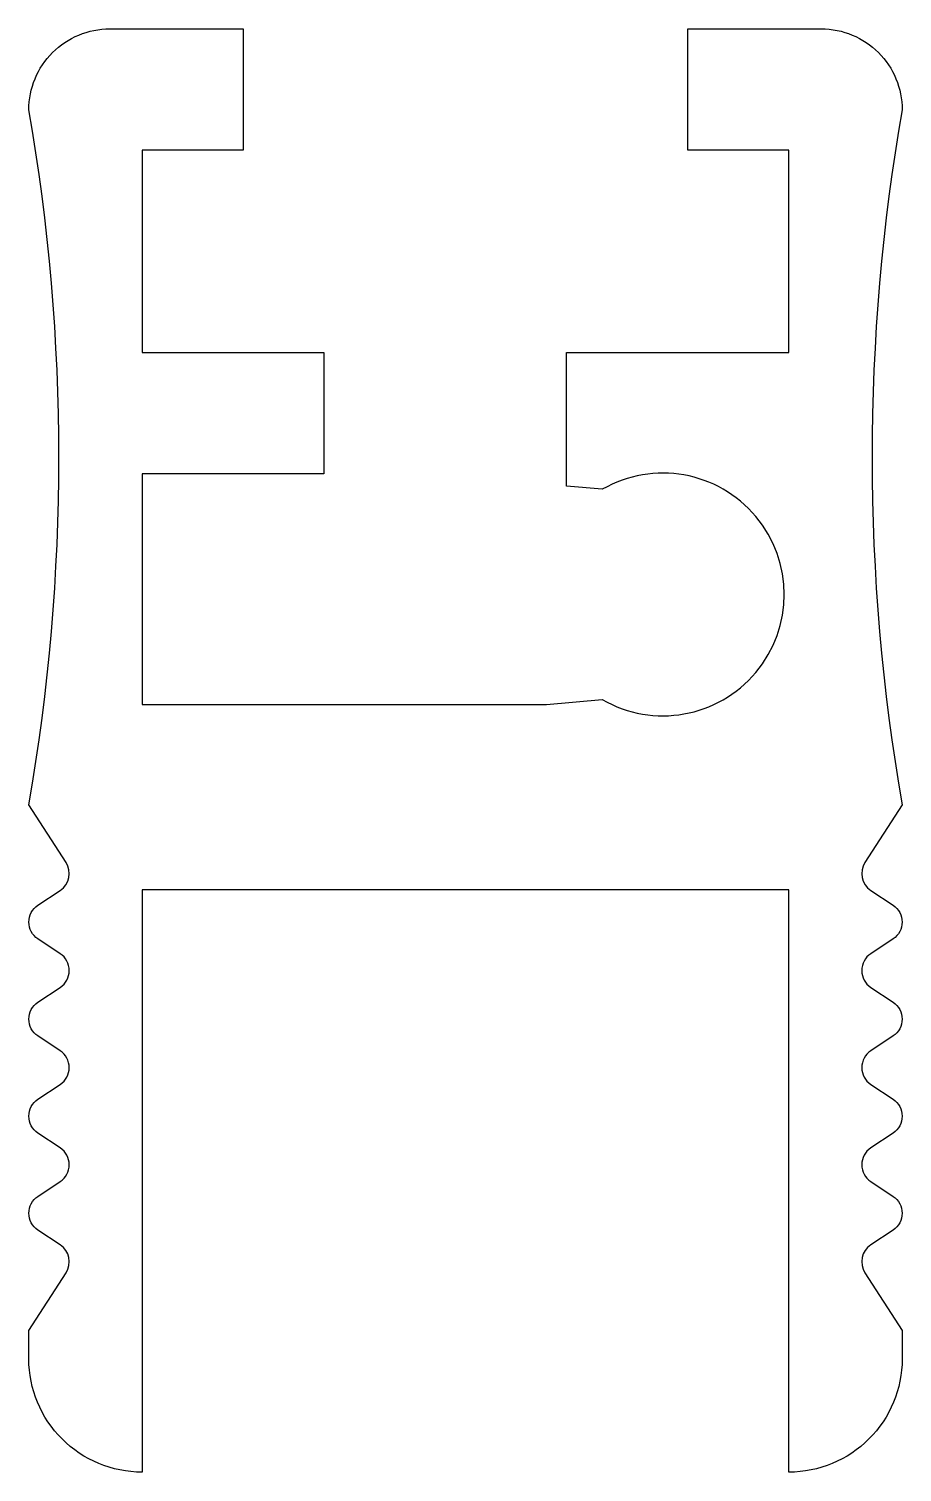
# Model space of a CAD drawing. Extents: x 261.6 to 272.4, y 249.3 to 267.1.
import ezdxf

# ---------------------------------------------------------------- set-up
doc = ezdxf.new("R2010")
doc.units = 0
doc.layers.add('6', color=7, linetype='CONTINUOUS')

msp = doc.modelspace()

# ---------------------------------------------------------------- linework, layer by layer
at = {"layer": '6', "color": 3, "linetype": 'CONTINUOUS'}
msp.add_lwpolyline([(263.003, 265.603), (263.003, 263.103), (265.253, 263.103), (265.253, 261.603), (263.003, 261.603), (263.003, 258.751), (268.003, 258.751), (268.695, 258.811, 1.729486), (268.695, 261.411), (268.253, 261.45), (268.253, 263.103), (271.003, 263.103), (271.003, 265.603), (269.753, 265.603), (269.753, 267.103), (271.403, 267.103, -0.414214), (272.403, 266.103, 0.086561), (272.403, 257.511), (271.943, 256.797, 0.410241), (272.015, 256.453), (272.291, 256.27, -0.536675), (272.291, 255.853), (272.015, 255.67, 0.536675), (272.015, 255.253), (272.291, 255.07, -0.536675), (272.291, 254.653), (272.015, 254.47, 0.536675), (272.015, 254.053), (272.291, 253.87, -0.536675), (272.291, 253.453), (272.015, 253.27, 0.536675), (272.015, 252.853), (272.291, 252.67, -0.536675), (272.291, 252.253), (272.015, 252.07, 0.410241), (271.943, 251.726), (272.403, 251.011), (272.403, 250.661, -0.414214), (271.003, 249.261), (271.003, 256.461), (263.003, 256.461), (263.003, 249.261, -0.414214), (261.603, 250.661), (261.603, 251.011), (262.063, 251.726, 0.410241), (261.991, 252.07), (261.715, 252.253, -0.536675), (261.715, 252.67), (261.991, 252.853, 0.536675), (261.991, 253.27), (261.715, 253.453, -0.536675), (261.715, 253.87), (261.991, 254.053, 0.536675), (261.991, 254.47), (261.715, 254.653, -0.536675), (261.715, 255.07), (261.991, 255.253, 0.536675), (261.991, 255.67), (261.715, 255.853, -0.536675), (261.715, 256.27), (261.991, 256.453, 0.410241), (262.063, 256.797), (261.603, 257.511, 0.086561), (261.603, 266.103, -0.414214), (262.603, 267.103), (264.253, 267.103), (264.253, 265.603)], format="xyb", close=True, dxfattribs=at)

doc.saveas('drawing.dxf')
